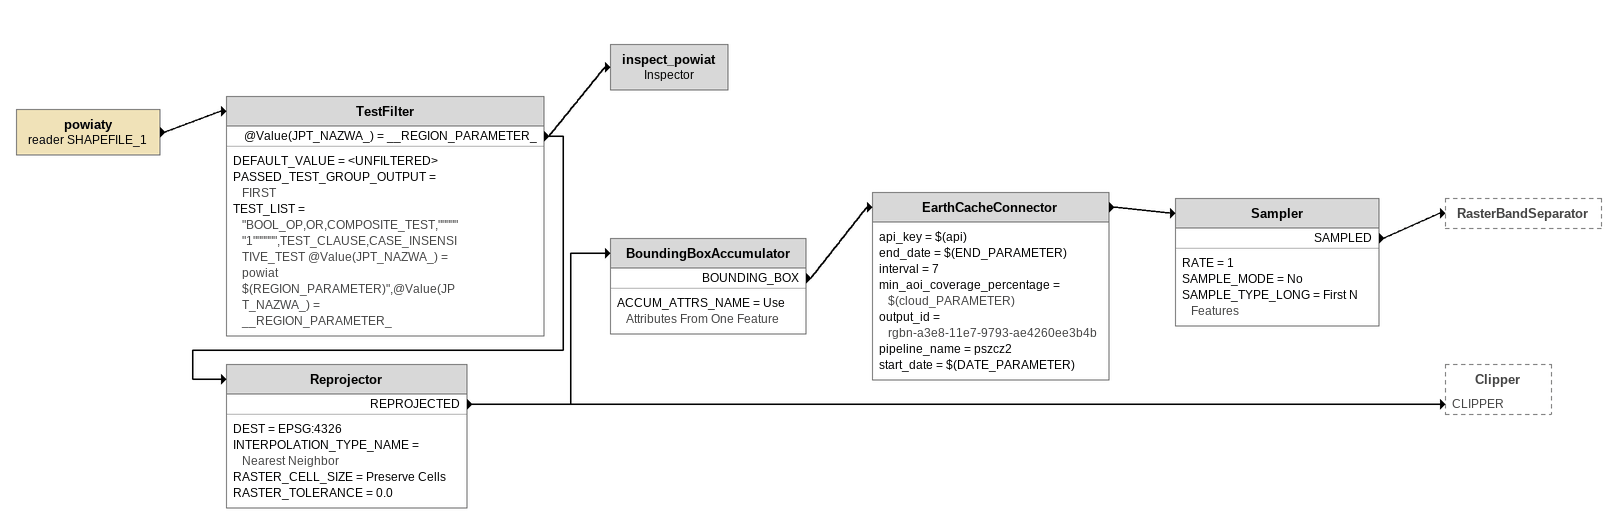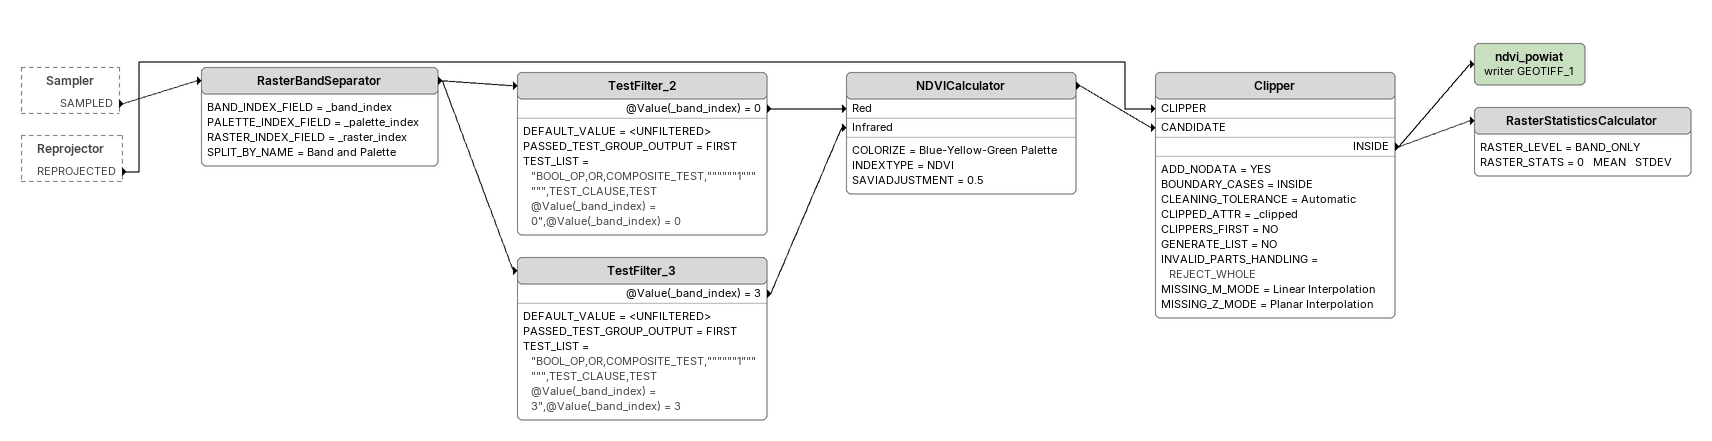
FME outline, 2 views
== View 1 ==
powiaty (reader SHAPEFILE_1)
    -> TestFilter
TestFilter
    DEFAULT_VALUE = <UNFILTERED>
    PASSED_TEST_GROUP_OUTPUT = FIRST
    TEST_LIST = "BOOL_OP,OR,COMPOSITE_TEST,""""""1"""""",TEST_CLAUSE,CASE_INSENSITIVE_TEST @Value(JPT_NAZWA_) = powiat $(REGION_PARAMETER)",@Value(JPT_NAZWA_) = __REGION_PARAMETER_
    @Value(JPT_NAZWA_) = __REGION_PARAMETER_ -> inspect_powiat
    @Value(JPT_NAZWA_) = __REGION_PARAMETER_ -> Reprojector
inspect_powiat: Inspector
Reprojector
    DEST = EPSG:4326
    INTERPOLATION_TYPE_NAME = Nearest Neighbor
    RASTER_CELL_SIZE = Preserve Cells
    RASTER_TOLERANCE = 0.0
    REPROJECTED -> BoundingBoxAccumulator
    REPROJECTED -> Clipper [CLIPPER]
BoundingBoxAccumulator
    ACCUM_ATTRS_NAME = Use Attributes From One Feature
    BOUNDING_BOX -> EarthCacheConnector
EarthCacheConnector
    api_key = $(api)
    end_date = $(END_PARAMETER)
    interval = 7
    min_aoi_coverage_percentage = $(cloud_PARAMETER)
    output_id = rgbn-a3e8-11e7-9793-ae4260ee3b4b
    pipeline_name = pszcz2
    start_date = $(DATE_PARAMETER)
    -> Sampler
Sampler
    RATE = 1
    SAMPLE_MODE = No
    SAMPLE_TYPE_LONG = First N Features
    SAMPLED -> RasterBandSeparator

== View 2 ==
Sampler [outside]
    SAMPLED -> RasterBandSeparator
Reprojector [outside]
    REPROJECTED -> Clipper [CLIPPER]
RasterBandSeparator
    BAND_INDEX_FIELD = _band_index
    PALETTE_INDEX_FIELD = _palette_index
    RASTER_INDEX_FIELD = _raster_index
    SPLIT_BY_NAME = Band and Palette
    -> TestFilter_2
    -> TestFilter_3
TestFilter_2
    DEFAULT_VALUE = <UNFILTERED>
    PASSED_TEST_GROUP_OUTPUT = FIRST
    TEST_LIST = "BOOL_OP,OR,COMPOSITE_TEST,""""""1"""""",TEST_CLAUSE,TEST @Value(_band_index) = 0",@Value(_band_index) = 0
    @Value(_band_index) = 0 -> NDVICalculator [Red]
TestFilter_3
    DEFAULT_VALUE = <UNFILTERED>
    PASSED_TEST_GROUP_OUTPUT = FIRST
    TEST_LIST = "BOOL_OP,OR,COMPOSITE_TEST,""""""1"""""",TEST_CLAUSE,TEST @Value(_band_index) = 3",@Value(_band_index) = 3
    @Value(_band_index) = 3 -> NDVICalculator [Infrared]
NDVICalculator
    COLORIZE = Blue-Yellow-Green Palette
    INDEXTYPE = NDVI
    SAVIADJUSTMENT = 0.5
    -> Clipper [CANDIDATE]
Clipper
    ADD_NODATA = YES
    BOUNDARY_CASES = INSIDE
    CLEANING_TOLERANCE = Automatic
    CLIPPED_ATTR = _clipped
    CLIPPERS_FIRST = NO
    GENERATE_LIST = NO
    INVALID_PARTS_HANDLING = REJECT_WHOLE
    MISSING_M_MODE = Linear Interpolation
    MISSING_Z_MODE = Planar Interpolation
    INSIDE -> RasterStatisticsCalculator
    INSIDE -> ndvi_powiat (writer GEOTIFF_1)
ndvi_powiat (writer GEOTIFF_1)
RasterStatisticsCalculator
    RASTER_LEVEL = BAND_ONLY
    RASTER_STATS = 0   MEAN   STDEV
